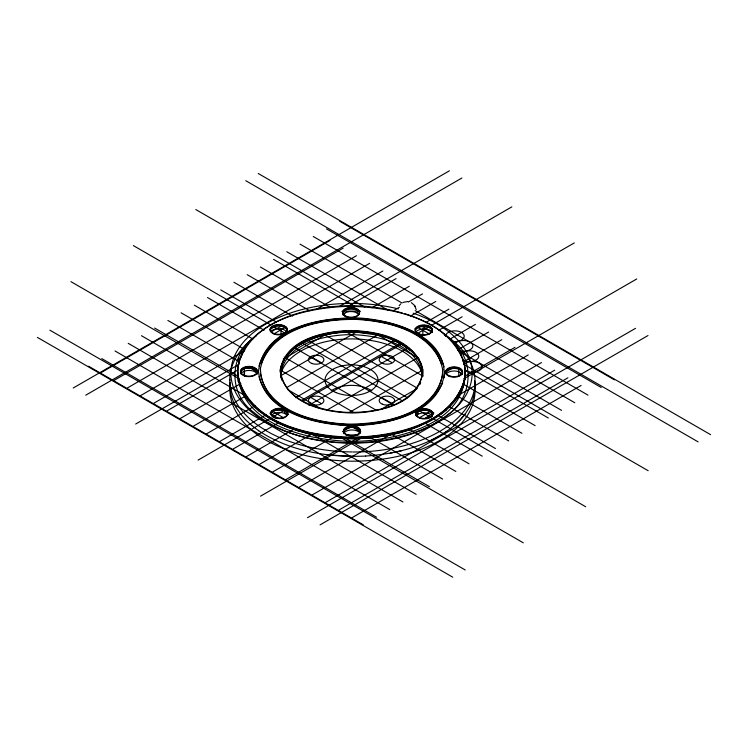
<?xml version="1.0" encoding="UTF-8"?>
<svg xmlns="http://www.w3.org/2000/svg" width="748" height="748" viewBox="0 0 748 748"><rect width="100%" height="100%" fill="white"/><g stroke="black" fill="none" stroke-linecap="round" stroke-linejoin="round"><path stroke-width="1.12" d="M229.86 379.675L229.86 380.208M260.407 368.194C261.576 413.401 320.256 424.789 355.973 424.649C389.231 423.303 442.003 411.11 442.676 369.4M237.677 372.747C237.518 341.836 268.186 322.93 294.31 314.403C329.185 303.342 367.399 302.968 402.555 313.057M238.051 366.913C234.143 424.368 309.747 441.255 353.785 441.376C395.281 440.89 467.846 424.228 464.826 370.363M237.929 381.293L238.051 379.03M465.004 379.114L465.387 370.784M280.519 372.756C282.267 339.583 324.473 330.943 351.102 330.513C377.656 331.186 413.766 338.769 422.115 368.007M280.519 372.813L281.931 364.313M280.519 375.374C284.483 343.407 324.249 334.87 351.102 334.627C378.292 335.141 417.87 343.902 422.545 375.87M422.545 371.765C419.665 404.238 378.423 412.522 351.953 412.999C325.427 412.335 289.897 404.808 280.939 375.982M230.132 382.191C229.225 390.746 231.861 399.282 235.807 406.8M230.468 382.817C226.317 407.772 245.849 428.959 266.138 440.263C292.477 455.083 323.014 460.899 352.991 461.207C385.641 460.974 419.422 454.419 446.93 436.009C463.264 424.948 477.682 406.286 474.559 385.501M474.466 393.233L475.055 385.912L474.559 380.695M258.471 371.672C263.474 326.091 324.043 316.507 360.882 318.115C394.018 320.583 447.407 335.515 444.125 377.862M444.593 371.859C440.291 414.317 386.576 425.098 351.738 425.734C316.769 424.789 263.006 413.635 258.471 371.186M260.407 368.671C268.635 327.437 321.406 318.592 356.516 318.938C389.11 320.929 436.121 331.803 442.676 369.886M442.648 374.851C433.793 415.692 381.639 424.443 346.539 424.107C313.552 422.33 268.018 411.213 260.379 373.645M238.051 365.95C249.813 319.303 308.017 307.596 349.269 306.259C391.615 307.148 449.632 318.33 464.545 364.472M238.051 367.006L239.631 360.218M238.519 379.049C253.432 425.201 311.439 436.383 353.785 437.262C395.038 435.925 453.251 424.219 465.004 377.572M465.004 378.058C451.801 428.38 386.118 438.721 342.014 437.468C302.014 434.438 243.586 419.871 237.677 372.27M465.004 379.012L463.433 385.809L460.703 392.298M280.846 367.52C289.233 338.666 324.894 331.429 351.102 330.999C376.805 331.663 408.782 338.367 420.946 363.837M422.209 375.992C412.559 407.221 372.915 413.438 344.622 412.27C319.536 410.343 284.231 400.666 280.519 371.27M474.456 393.214L472.568 400.423L469.445 407.38M258.939 366.146C270.168 328.353 316.843 318.835 351.326 318.274C385.977 319.134 432.737 328.998 444.088 366.875M261.407 363.285C275.853 326.969 321.762 318.947 356.516 319.424C388.511 321.257 429.333 330.943 441.731 364.463M240.8 357.535L241.969 354.655M463.433 385.706L460.703 392.251L456.916 398.488M283.735 360.284L281.931 364.36L286.185 356.45M419.778 384.715L420.675 382.611M442.666 382.864C425.154 419.067 378.413 426.36 342.182 424.939C310.383 422.311 268.784 411.4 258.976 376.646M237.911 360.069L239.145 358.189M453.784 425.977L459.917 420.226L465.191 414.009L469.435 407.37M399.189 305.661L400.713 303.912M456.916 398.394C449.146 409.231 437.991 417.094 426.21 423.059M286.185 356.544L289.233 352.85M465.172 413.999C458.272 423.003 449.277 430.175 439.534 435.888M289.233 352.944L296.732 346.502M256.284 335.824C229.309 353.626 227.28 393.018 253.731 412.335C286.521 439.431 331.832 445.855 373.056 442.199C399.469 439.282 426.51 431.708 447.547 414.813C473.017 398.039 475.597 358.984 450.866 340.312M440.394 414.56L446.621 409.605M296.732 346.595L305.698 341.322M446.93 431.203C423.003 447.276 394.084 454.176 365.632 456.046M415.935 412.073L418.562 410.484M415.935 412.167L418.562 410.53M415.935 414.738L418.562 413.148M73.229 387.997L449.408 170.815M101.045 372.654L330.008 240.463M85.711 395.206L461.89 178.024M114.266 380.283L343.22 248.093M127.478 387.913L356.441 255.723M140.699 395.542L369.652 263.352M153.92 403.172L244.69 350.765M273.946 333.879L286.045 326.885M316.301 309.42L382.873 270.991M135.668 424.051L238.818 364.5M339.938 306.119L511.847 206.869M167.131 410.802L237.733 370.045M347.68 306.568L396.085 278.621M180.352 418.431L240.865 383.5M283.23 359.04L326.596 334.001M371.99 307.793L409.306 286.25M193.564 426.07L246.017 395.786M281.313 375.403L356.964 331.729M393.27 310.766L399.329 307.269M408.399 302.033L422.526 293.88M206.785 433.7L255.199 405.743M286.465 387.698L378.245 334.702M410.521 316.067L435.738 301.509M220.006 441.329L266.4 414.542M270.43 412.213L273.459 410.465M295.647 397.656L395.505 340.003M414.663 328.942L418.702 326.614M425.762 322.538L448.959 309.139M198.108 460.104L270.916 418.067M272.945 416.898L284.062 410.474M301.257 400.554L401.367 342.752M416.533 333.991L429.679 326.409M431.708 325.24L574.286 242.913M302.454 401.396L402.592 343.575M233.217 448.959L278.602 422.751M308.868 405.285L408.717 347.633M438.973 330.167L462.171 316.769M246.438 456.589L294.852 428.641M327.128 410.007L417.898 357.591M450.174 338.956L475.391 324.398M259.649 464.218L312.103 433.943M349.419 412.391L423.05 369.886M458.346 349.503L488.612 332.037M272.87 471.848L333.384 436.907M342.462 431.671L350.531 427.014M380.788 409.539L417.104 388.577M445.341 372.27L453.41 367.614M463.498 361.789L501.824 339.667M286.082 479.477L357.694 438.141M464.611 376.412L515.045 347.296M260.556 496.148L361.677 437.767M463.816 378.806L636.735 278.967M299.303 487.116L391.092 434.121M419.329 417.814L431.428 410.83M457.654 395.692L528.256 354.926M312.524 494.746L541.477 362.556M325.735 502.375L554.689 370.185M307.55 517.681L635.52 328.335M338.956 510.005L567.91 377.815M320.041 524.89L648.002 335.543M352.168 517.635L581.131 385.444M408.754 430.184L417.908 426.809L433.634 418.927M301.014 343.893L316.694 336.993M431.418 440.161L439.534 435.888M426.21 422.966L408.754 430.137L398.824 433.101M402.966 302.407L407.772 301.556M310.934 339.134L322.93 335.235M365.529 438.375L388.221 435.43L408.754 430.091M398.824 433.008C369.288 440.394 338.012 440.637 308.382 433.597L319.144 435.934M322.93 335.328L329.578 333.814M390.157 453.157L401.648 450.698M336.563 332.776L329.578 333.86L343.771 332.149M365.529 438.281L353.785 438.702L330.41 437.468M343.771 332.252L358.442 332.206L379.339 335.525M258.668 430.736C289.944 451.455 328.727 457.776 365.65 456.056M353.841 426.734L349.615 426.725M352.972 456.402L327.858 454.84M351.102 332.009L365.66 332.972M319.144 435.878L330.41 437.561M372.663 333.963L385.613 337.329M298.256 430.811L308.382 433.69M404.799 313.683C431.624 322.098 463.236 339.966 465.387 371.26M288.878 427.557L298.256 430.904M385.613 337.226C395.748 340.817 405.837 345.548 413.42 353.374M280.313 423.92L288.878 427.604L272.618 420.077L258.995 410.83M391.419 339.312L401.442 344.145L409.801 350.027M280.313 423.966L265.559 415.654M411.391 302.65L414.57 305.446L416.206 309.588M284.352 409.82L288.045 411.858M284.352 409.867L288.045 411.952M284.352 412.485L288.045 414.523M258.247 173.499L710.6 434.663M339.686 221.24L614.426 379.862M245.755 180.707L698.108 441.872M326.465 228.869L601.214 387.492M313.253 236.499L587.993 395.122M300.032 244.129L402.05 303.034M415.187 310.607L574.782 402.751M286.811 251.758L387.829 310.074M417.113 326.988L429.24 333.991M458.533 350.896L561.561 410.381M195.808 209.552L364.809 307.119M463.975 364.379L648.161 470.716M273.6 259.388L354.402 306.044M464.508 369.615L548.349 418.01M260.379 267.017L330.074 307.26M343.21 314.843L348.259 317.76M376.543 334.085L418.964 358.582M447.248 374.907L450.277 376.655M463.414 384.238L535.129 425.649M247.167 274.656L309.794 310.813M346.156 331.803L422.919 376.122M457.262 395.954L521.908 433.279M382.331 357.086L391.494 362.369M233.946 282.286L292.533 316.105M323.847 334.188L416.776 387.838M449.099 406.501L508.696 440.909M220.725 289.915L276.283 321.986M284.362 326.652L287.4 328.4M307.596 340.069L407.595 397.805M429.82 410.633L433.859 412.961M437.898 415.299L495.475 448.538M133.359 245.606L270.991 325.062M273.02 326.231L285.156 333.243M301.351 342.584L402.546 401.012M418.74 410.362L430.885 417.375M432.905 418.543L585.712 506.761M311.57 357.086L320.724 362.369M382.331 397.936L391.494 403.228M207.514 297.545L264.081 330.205M294.385 347.698L393.373 404.846M424.686 422.929L482.264 456.168M194.293 305.175L252.88 339.003M284.193 357.077L376.113 410.147M408.436 428.81L469.043 463.797M181.081 312.804L244.718 349.55M280.07 369.961L353.804 412.531M391.176 434.111L455.822 471.427M311.57 397.936L320.724 403.228M167.861 320.434L239.575 361.845M248.673 367.09L257.761 372.336M288.064 389.839L320.387 408.492M351.7 426.575L360.788 431.82M369.886 437.075L442.61 479.057M154.649 328.063L238.481 376.468M344.548 437.702L429.389 486.696M70.92 281.65L238.911 378.638M341.116 437.645L523.273 542.814M141.428 335.702L246.475 396.346M271.73 410.933L283.847 417.926M311.121 433.672L416.178 494.325M128.207 343.332L402.957 501.955M114.996 350.962L389.736 509.584M101.775 358.591L376.524 517.214M49.892 330.186L465.219 569.976M88.563 366.221L363.304 524.844M37.4 337.395L452.727 577.185M265.905 430.549L265.213 430.137M251.739 425.481L258.658 430.745M444.583 335.039L446.191 336.291M258.995 410.923L247.934 399.759M251.739 425.481L245.512 419.703L240.155 413.457L235.798 406.8M413.42 353.28L416.533 356.992M243.726 393.616L247.934 399.853M416.533 356.899L419.067 360.854M414.906 305.96L415.215 306.493M243.726 393.71L240.557 387.165L238.519 380.489L237.677 373.71M419.067 360.76L420.946 364.893M464.545 365.529L462.507 358.862L464.545 365.482L465.387 372.317M420.946 364.8L422.115 369.063M280.939 376.945L281.818 380.171M422.115 367.53L422.545 372.242M422.115 368.97L422.545 373.299M280.519 371.747L280.939 377.048M460.459 372.682L460.459 375.038M422.863 329.064L422.863 334.964M358.236 314.992L358.236 313.805A8.593 4.955 0 0 0 357.067 312.963A8.48 4.899 0 0 1 358.909 314.478M343.828 315.03L343.828 313.851A8.378 4.834 0 0 1 356.955 312.963M281.033 328.886L281.033 334.786M244.521 371.186L244.521 375.907M415.308 330.84A8.48 4.899 0 0 1 424.658 326.502A8.48 4.899 0 0 1 432.176 331.897M343.528 431.755A8.48 4.899 0 0 1 352.878 427.407A8.48 4.899 0 0 1 360.396 432.802A8.48 4.899 0 0 0 351.13 427.351A8.48 4.899 0 0 0 343.874 433.7M445.649 373.794A8.48 4.899 0 0 1 454.569 368.427A8.48 4.899 0 0 1 462.395 374.337M342.612 313.823A8.48 4.899 0 0 1 351.13 308.952A8.48 4.899 0 0 1 359.573 313.87M270.215 330.99A8.48 4.899 0 0 1 278.733 326.109A8.48 4.899 0 0 1 287.176 331.027M257.256 373.832A8.48 4.899 0 0 0 249 367.913A8.48 4.899 0 0 0 240.65 373.794A8.48 4.899 0 0 1 249 367.866A8.48 4.899 0 0 1 257.256 373.785M270.888 331.626A8.434 4.871 0 0 1 279.06 328.662A8.434 4.871 0 0 1 286.699 332.065M343.042 314.917A8.48 4.899 0 0 1 345.109 312.963M415.673 332.439A8.48 4.899 0 0 1 423.779 329.036A8.48 4.899 0 0 1 431.839 332.467M422.863 329.064A8.546 4.937 0 0 1 431.764 332.411M446.322 373.925A8.48 4.899 0 0 1 454.606 370.989A8.48 4.899 0 0 1 462.217 374.477M416.281 416.178A8.48 4.899 0 0 1 424.387 412.784A8.48 4.899 0 0 1 432.456 416.215M343.893 433.344A8.48 4.899 0 0 1 351.999 429.95A8.48 4.899 0 0 1 360.059 433.373M271.543 415.364A8.48 4.899 0 0 1 279.341 412.429A8.48 4.899 0 0 1 287.101 415.392M241.155 373.411A8.48 4.899 0 0 1 249.364 370.438A8.48 4.899 0 0 1 257.05 373.841M229.767 379.666A121.569 70.611 0.3 0 1 254.442 337.255M265.297 430.091A123.616 71.761 0.2 0 1 229.832 380.208M352.056 451.942A123.654 71.827 0.1 0 1 266.101 430.708M352.991 451.998A121.475 70.406 0.1 0 0 475.13 381.387L475.055 380.91A123.654 71.574 0.2 0 0 444.275 334.365M458.412 367.913A107.291 61.944 0 0 1 458.627 376.347M432.503 413.653A107.291 61.944 0 0 1 425.406 417.936M358.909 434.831A107.291 61.944 0 0 1 345.754 434.887M278.284 418.319A107.291 61.944 0 0 1 269.906 413.27M244.334 376.066A107.291 61.944 0 0 1 244.615 367.614M271.328 331.869A107.291 61.944 0 0 1 282.22 325.735M341.892 311.346A107.291 61.944 0 0 1 360.536 311.318M421.835 326.268A107.291 61.944 0 0 1 432.138 332.187M464.62 377.048A113.322 65.422 0 0 1 351.41 438.496A113.322 65.422 0 0 1 238.388 376.936M269.701 329.288A111.546 64.403 0 0 1 276.414 325.445M347.147 308.718A111.546 64.403 0 0 1 354.954 308.7M428.623 326.539A111.546 64.403 0 0 1 432.466 328.765M413.223 313.225A120.643 69.648 0 0 1 415.234 432.213A120.643 69.648 0 0 1 231.254 378.582A120.643 69.648 0 0 1 398.273 308.868M280.089 372.093A71.443 41.243 0 0 1 354.907 331.869A71.443 41.243 0 0 1 422.77 376.01M445.565 336.226A9.35 5.395 0 0 1 456.018 330.868A9.35 5.395 0 0 1 463.994 337.498A9.35 5.395 0 0 1 451.642 341.284M454.391 344.744A9.35 5.395 0 0 1 466.789 340.836A9.35 5.395 0 0 1 471.726 348.475A9.35 5.395 0 0 1 457.916 350.204M460.469 354.683A9.35 5.395 0 0 1 473.521 351.345A9.35 5.395 0 0 1 477.046 359.33A9.35 5.395 0 0 1 462.825 360.012M464.022 364.622A9.35 5.395 0 0 1 477.757 362.397A9.35 5.395 0 0 1 479.281 370.587A9.35 5.395 0 0 1 465.041 370.101M280.668 374.851A71.443 41.243 0 0 1 352.43 338.919A71.443 41.243 0 0 1 422.573 375.907M331.168 390.858A26.489 15.297 0 0 1 371.85 390.858M279.35 409.811A8.48 4.899 0 0 0 270.832 414.682A8.48 4.899 0 0 1 279.35 409.764A8.48 4.899 0 0 1 287.793 414.682A8.48 4.899 0 0 0 279.35 409.811M423.518 410.194A8.48 4.899 0 0 0 415.925 415.551A8.48 4.899 0 0 1 423.518 410.138A8.48 4.899 0 0 1 432.802 414.532A8.48 4.899 0 0 0 423.518 410.194M419.469 334.543A8.48 4.899 0 0 0 432.232 330.326A8.48 4.899 0 0 0 419.535 326.063A8.48 4.899 0 0 0 419.469 334.543M347.689 435.448A8.48 4.899 0 0 0 360.452 431.241A8.48 4.899 0 0 0 347.755 426.968A8.48 4.899 0 0 0 347.689 435.448M449.819 376.487A8.48 4.899 0 0 0 462.582 372.28A8.48 4.899 0 0 0 449.885 368.007A8.48 4.899 0 0 0 449.819 376.487M346.82 317.021A8.48 4.899 0 0 0 359.573 312.804A8.48 4.899 0 0 0 346.885 308.531A8.48 4.899 0 0 0 346.82 317.021M274.423 334.188A8.48 4.899 0 0 0 287.176 329.971A8.48 4.899 0 0 0 274.488 325.698A8.48 4.899 0 0 0 274.423 334.188M244.69 375.982A8.48 4.899 0 0 0 257.443 371.775A8.48 4.899 0 0 0 244.755 367.502A8.48 4.899 0 0 0 244.69 375.982M275.04 417.926A8.48 4.899 0 0 0 287.793 413.719A8.48 4.899 0 0 0 275.105 409.446A8.48 4.899 0 0 0 275.04 417.926M420.086 418.282A8.48 4.899 0 0 0 432.849 414.074A8.48 4.899 0 0 0 420.152 409.801A8.48 4.899 0 0 0 420.086 418.282M419.469 334.057A8.48 4.899 0 0 0 432.232 329.849A8.48 4.899 0 0 0 419.535 325.576A8.48 4.899 0 0 0 419.469 334.057M347.689 434.971A8.48 4.899 0 0 0 360.452 430.755A8.48 4.899 0 0 0 347.755 426.491A8.48 4.899 0 0 0 347.689 434.971M449.819 376.01A8.48 4.899 0 0 0 462.582 371.793A8.48 4.899 0 0 0 449.885 367.52A8.48 4.899 0 0 0 449.819 376.01M346.82 316.535A8.48 4.899 0 0 0 359.573 312.327A8.48 4.899 0 0 0 346.885 308.054A8.48 4.899 0 0 0 346.82 316.535M274.423 333.702A8.48 4.899 0 0 0 287.176 329.494A8.48 4.899 0 0 0 274.488 325.221A8.48 4.899 0 0 0 274.423 333.702M244.69 375.505A8.48 4.899 0 0 0 257.443 371.289A8.48 4.899 0 0 0 244.755 367.016A8.48 4.899 0 0 0 244.69 375.505M275.04 417.449A8.48 4.899 0 0 0 287.793 413.233A8.48 4.899 0 0 0 275.105 408.96A8.48 4.899 0 0 0 275.04 417.449M420.086 417.805A8.48 4.899 0 0 0 432.849 413.597A8.48 4.899 0 0 0 420.152 409.324A8.48 4.899 0 0 0 420.086 417.805M335.964 392.55A26.489 15.297 0 0 0 377.862 381.742A26.489 15.297 0 0 0 340.705 366.202A26.489 15.297 0 0 0 335.964 392.55M312.271 404.453A7.742 4.469 0 0 0 323.893 400.582A7.742 4.469 0 0 0 312.271 396.711A7.742 4.469 0 0 0 312.271 404.453M382.368 404.201A7.742 4.469 0 0 0 394.617 401.05A7.742 4.469 0 0 0 383.752 396.505A7.742 4.469 0 0 0 382.368 404.201M383.041 363.603A7.742 4.469 0 0 0 394.654 359.723A7.742 4.469 0 0 0 383.041 355.852A7.742 4.469 0 0 0 383.041 363.603M312.271 363.603A7.742 4.469 0 0 0 323.893 359.723A7.742 4.469 0 0 0 312.271 355.852A7.742 4.469 0 0 0 312.271 363.603"/></g></svg>
